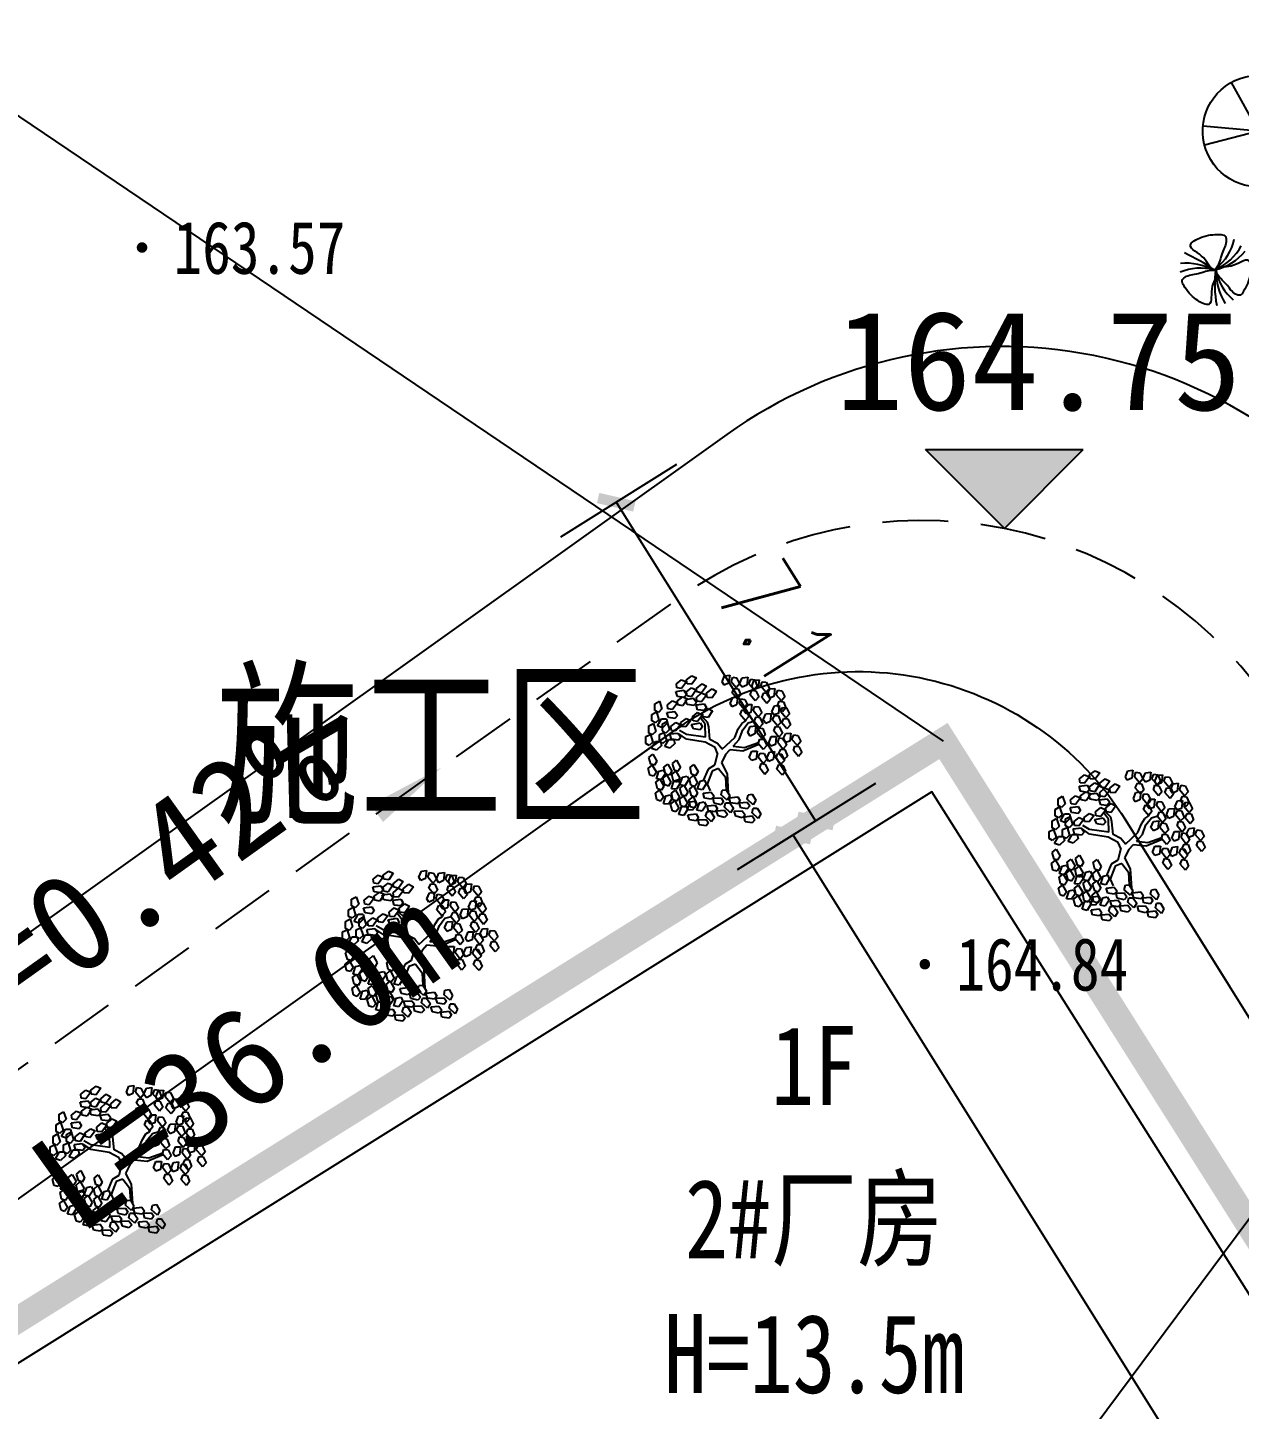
# Model space of a CAD drawing. Extents: x -809667 to 586099, y 3084146 to 3634412.
# Drawn here: x 381783.83 to 381806.86, y 3085752.27 to 3085778.52 of the extents above; entities that cross this region are included whole.
import ezdxf
from ezdxf.enums import TextEntityAlignment as Align

# ---------------------------------------------------------------- set-up
doc = ezdxf.new("R2010")
doc.units = 0
doc.header["$LTSCALE"] = 0.5
doc.header["$PDSIZE"] = 0.2
doc.linetypes.add('DASHED', pattern=[0.75, 0.5, -0.25])
doc.layers.get('0').update_dxf_attribs({"linetype": 'CONTINUOUS'})
doc.layers.get('Defpoints').update_dxf_attribs({"linetype": 'CONTINUOUS'})
for name, color, linetype in [('A-S-TREE', 95, 'CONTINUOUS'), ('DIM_COOR', 3, 'CONTINUOUS'), ('DIM_ELEV', 3, 'CONTINUOUS'), ('DIM_SYMB', 3, 'CONTINUOUS'), ('dxt', 252, 'CONTINUOUS'), ('GCD', 252, 'CONTINUOUS'), ('JMD', 7, 'CONTINUOUS'), ('PUB_DIM', 3, 'CONTINUOUS'), ('PUB_TEXT', 7, 'CONTINUOUS'), ('TREE', 3, 'CONTINUOUS'), ('TREE1', 7, 'CONTINUOUS'), ('乔木', 84, 'CONTINUOUS'), ('建筑', 7, 'CONTINUOUS'), ('绿化图层', 84, 'CONTINUOUS'), ('道路', 4, 'CONTINUOUS')]:
    doc.layers.add(name, color=color, linetype=linetype)
doc.styles.add('_TCH_DIM_T3', font='SIMPLEX', dxfattribs={"width": 0.705882, "bigfont": 'GBCBIG'})
doc.styles.add('HZ', font='', dxfattribs={"width": 0.8})
doc.styles.add('宋体', font='')
doc.styles.get('HZ').set_extended_font_data('NSimSun')
doc.styles.get('宋体').set_extended_font_data('SimSun')
doc.dimstyles.new('_TCH_ARCH&&1', dxfattribs={"dimtxt": 1.4875, "dimasz": 0.5, "dimexe": 1.25, "dimexo": 1.5, "dimgap": 0.63125, "dimtad": 1, "dimdec": 1, "dimzin": 0, "dimdsep": 46, "dimtxsty": '_TCH_DIM_T3', "dimblk": 'ARCHTICK', "dimcen": 0.09, "dimclrt": 7, "dimazin": 2, "dimtfac": 1, "dimtdec": 1, "dimtix": 1, "dimtmove": 2, "dimatfit": 3, "dimfxl": 0, "dimtolj": 1, "dimtzin": 0, "dimarcsym": 0})

# ---------------------------------------------------------------- blocks, each defined once
blk = doc.blocks.new('GC200')
at = {"color": 0, "linetype": 'Continuous', "const_width": 0.2, "flags": 128}
blk.add_lwpolyline([(-0.1, 0, 1), (0.1, 0, 1)], format="xyb", close=True, dxfattribs=at)
blk = doc.blocks.new('幌伞枫')
at = {"layer": '乔木', "color": 0}
for p, q in [((-531, 995), (-450, 1054)), ((-450, 1054), (-384, 1025)), ((-384, 1025), (-450, 929)), ((-9, 966), (27, 1054)), ((27, 1054), (101, 1061)), ((101, 1061), (86, 944)), ((123, 966), (145, 1032)), ((145, 1032), (203, 1025)), ((203, 1025), (247, 937)), ((247, 937), (284, 1025)), ((284, 1025), (365, 1032)), ((365, 1032), (350, 915)), ((-685, 826), (-567, 841)), ((-663, 753), (-685, 826)), ((-677, 937), (-604, 995)), ((-670, 878), (-677, 937)), ((-604, 870), (-670, 878)), ((-604, 995), (-531, 966)), ((-531, 966), (-604, 870)), ((-567, 841), (-531, 782)), ((-523, 937), (-531, 995)), ((-531, 819), (-457, 878)), ((-523, 760), (-531, 819)), ((-450, 929), (-523, 937)), ((-457, 878), (-391, 848)), ((-391, 848), (-457, 746)), ((-384, 870), (-303, 937)), ((-377, 819), (-384, 870)), ((-310, 804), (-377, 819)), ((-237, 900), (-310, 804)), ((-303, 937), (-237, 900)), ((-237, 797), (-156, 863)), ((-156, 863), (-90, 826)), ((-90, 826), (-156, 731)), ((20, 915), (-9, 966)), ((86, 944), (20, 915)), ((196, 878), (123, 966)), ((137, 804), (167, 870)), ((167, 870), (225, 863)), ((247, 937), (196, 878)), ((225, 863), (262, 775)), ((284, 885), (247, 937)), ((350, 915), (284, 885)), ((380, 937), (409, 1003)), ((460, 848), (380, 937)), ((402, 775), (424, 841)), ((409, 1003), (468, 995)), ((424, 900), (460, 988)), ((453, 848), (424, 900)), ((424, 841), (482, 834)), ((519, 878), (453, 848)), ((460, 988), (534, 995)), ((504, 900), (460, 848)), ((468, 995), (504, 900)), ((482, 834), (526, 746)), ((534, 995), (519, 878)), ((556, 900), (578, 966)), ((629, 812), (556, 900)), ((578, 966), (636, 959)), ((681, 870), (629, 812)), ((636, 959), (681, 870)), ((651, 775), (688, 863)), ((688, 863), (761, 870)), ((761, 870), (747, 753)), ((783, 775), (805, 841)), ((805, 841), (864, 834)), ((864, 834), (908, 746)), ((-993, 643), (-927, 680)), ((-993, 548), (-993, 643)), ((-927, 680), (-890, 570)), ((-810, 628), (-736, 687)), ((-802, 570), (-810, 628)), ((-736, 687), (-663, 658)), ((-663, 658), (-736, 562)), ((-567, 738), (-663, 753)), ((-663, 687), (-582, 746)), ((-655, 628), (-663, 687)), ((-582, 614), (-655, 628)), ((-582, 746), (-516, 716)), ((-516, 716), (-582, 614)), ((-531, 782), (-567, 738)), ((-545, 709), (-428, 724)), ((-523, 636), (-545, 709)), ((-457, 746), (-523, 760)), ((-421, 621), (-523, 636)), ((-428, 724), (-384, 665)), ((-384, 665), (-421, 621)), ((-391, 628), (-274, 643)), ((-369, 555), (-391, 628)), ((-384, 738), (-310, 804)), ((-377, 680), (-384, 738)), ((-310, 672), (-377, 680)), ((-310, 804), (-237, 768)), ((-237, 768), (-310, 672)), ((-274, 643), (-237, 592)), ((-230, 738), (-237, 797)), ((-156, 731), (-230, 738)), ((108, 650), (145, 738)), ((137, 599), (108, 650)), ((211, 716), (137, 804)), ((203, 628), (137, 599)), ((145, 738), (218, 746)), ((218, 746), (203, 628)), ((262, 775), (211, 716)), ((240, 650), (262, 716)), ((313, 562), (240, 650)), ((262, 716), (321, 709)), ((306, 540), (350, 636)), ((365, 621), (313, 562)), ((321, 709), (365, 621)), ((350, 636), (424, 636)), ((475, 687), (402, 775)), ((424, 636), (409, 518)), ((446, 548), (468, 606)), ((468, 606), (526, 599)), ((526, 746), (475, 687)), ((570, 738), (600, 804)), ((644, 650), (570, 738)), ((600, 804), (658, 797)), ((695, 709), (644, 650)), ((681, 724), (651, 775)), ((658, 797), (695, 709)), ((747, 753), (681, 724)), ((717, 525), (754, 614)), ((754, 614), (827, 621)), ((857, 687), (783, 775)), ((798, 614), (827, 680)), ((871, 525), (798, 614)), ((827, 621), (813, 503)), ((827, 680), (886, 672)), ((908, 746), (857, 687)), ((886, 672), (923, 584)), ((-1037, 489), (-971, 525)), ((-1037, 393), (-1037, 489)), ((-942, 518), (-993, 548)), ((-934, 408), (-986, 364)), ((-971, 525), (-934, 408)), ((-956, 320), (-898, 423)), ((-890, 570), (-942, 518)), ((-898, 423), (-824, 423)), ((-824, 423), (-810, 364)), ((-817, 518), (-699, 533)), ((-795, 445), (-817, 518)), ((-736, 562), (-802, 570)), ((-699, 430), (-795, 445)), ((-699, 533), (-663, 474)), ((-663, 474), (-699, 430)), ((-611, 371), (-531, 430)), ((-531, 430), (-465, 401)), ((-443, 452), (-369, 518)), ((-435, 393), (-443, 452)), ((-274, 548), (-369, 555)), ((-369, 518), (-296, 481)), ((-296, 481), (-369, 386)), ((-257, 346), (-327, 441)), ((-222, 377), (-311, 462)), ((-296, 511), (-215, 577)), ((-288, 452), (-296, 511)), ((-215, 445), (-288, 452)), ((-237, 592), (-274, 548)), ((-215, 577), (-149, 540)), ((-149, 540), (-215, 445)), ((255, 489), (284, 555)), ((328, 401), (255, 489)), ((284, 555), (336, 548)), ((343, 496), (306, 540)), ((380, 459), (328, 401)), ((336, 548), (380, 459)), ((336, 393), (344, 419)), ((409, 518), (343, 496)), ((519, 452), (446, 548)), ((460, 386), (490, 452)), ((490, 452), (541, 445)), ((570, 511), (519, 452)), ((526, 599), (570, 511)), ((541, 445), (585, 349)), ((592, 408), (629, 496)), ((629, 357), (592, 408)), ((629, 496), (710, 503)), ((710, 503), (695, 386)), ((747, 481), (717, 525)), ((725, 408), (754, 474)), ((798, 320), (725, 408)), ((813, 503), (747, 481)), ((754, 474), (813, 467)), ((813, 467), (849, 371)), ((849, 525), (871, 592)), ((923, 437), (849, 525)), ((864, 364), (893, 430)), ((871, 592), (930, 584)), ((923, 584), (871, 525)), ((893, 430), (952, 423)), ((974, 496), (923, 437)), ((930, 584), (974, 496)), ((952, 423), (989, 335)), ((-1081, 320), (-1015, 357)), ((-1081, 217), (-1081, 320)), ((-1030, 188), (-1081, 217)), ((-986, 364), (-1037, 393)), ((-978, 239), (-1030, 188)), ((-1015, 357), (-978, 239)), ((-883, 291), (-956, 320)), ((-927, 195), (-861, 225)), ((-883, 349), (-817, 386)), ((-810, 364), (-883, 291)), ((-883, 247), (-883, 349)), ((-832, 217), (-883, 247)), ((-861, 225), (-824, 114)), ((-780, 269), (-832, 217)), ((-817, 386), (-780, 269)), ((-773, 203), (-655, 217)), ((-751, 129), (-773, 203)), ((-758, 313), (-685, 371)), ((-751, 254), (-758, 313)), ((-685, 247), (-751, 254)), ((-685, 371), (-619, 342)), ((-619, 342), (-685, 247)), ((-655, 217), (-611, 158)), ((-531, 129), (-641, 203)), ((-531, 195), (-633, 254)), ((-604, 313), (-611, 371)), ((-538, 305), (-604, 313)), ((-465, 401), (-538, 305)), ((-457, 342), (-332, 364)), ((-428, 276), (-457, 342)), ((-369, 386), (-435, 393)), ((-332, 261), (-428, 276)), ((-332, 364), (-296, 305)), ((-296, 305), (-332, 261)), ((-252, 158), (-257, 346)), ((-206, 307), (-222, 377)), ((-188, 124), (-206, 307)), ((174, 151), (225, 276)), ((225, 276), (277, 357)), ((240, 122), (291, 261)), ((277, 357), (336, 393)), ((291, 261), (372, 364)), ((365, 225), (402, 313)), ((402, 173), (365, 225)), ((372, 364), (468, 393)), ((402, 313), (482, 320)), ((468, 203), (402, 173)), ((534, 291), (460, 386)), ((482, 320), (468, 203)), ((497, 225), (526, 291)), ((570, 136), (497, 225)), ((526, 291), (585, 283)), ((585, 349), (534, 291)), ((585, 283), (622, 188)), ((695, 386), (629, 357)), ((747, 247), (769, 313)), ((820, 158), (747, 247)), ((769, 313), (827, 305)), ((849, 371), (798, 320)), ((871, 217), (820, 158)), ((827, 305), (871, 217)), ((937, 276), (864, 364)), ((879, 122), (923, 210)), ((923, 210), (996, 217)), ((989, 335), (937, 276)), ((996, 217), (981, 100)), ((-1125, 166), (-1059, 195)), ((-1125, 63), (-1125, 166)), ((-1074, 34), (-1125, 63)), ((-1022, 85), (-1074, 34)), ((-1059, 195), (-1022, 85)), ((-1044, -10), (-986, 92)), ((-986, 92), (-912, 92)), ((-898, 34), (-971, -32)), ((-927, 92), (-927, 195)), ((-876, 63), (-927, 92)), ((-912, 92), (-898, 34)), ((-824, 114), (-876, 63)), ((-846, 19), (-788, 122)), ((-773, -3), (-846, 19)), ((-788, 122), (-714, 122)), ((-699, 63), (-773, -3)), ((-648, 114), (-751, 129)), ((-714, 122), (-699, 63)), ((-611, 158), (-648, 114)), ((-252, 158), (-531, 195)), ((-259, 85), (-531, 129)), ((-112, 4), (-259, 85)), ((-76, 63), (-188, 124)), ((-76, -84), (-112, 4)), ((-9, -18), (-76, 63)), ((-9, -18), (174, 151)), ((152, 26), (240, 122)), ((152, 26), (318, 4)), ((295, -42), (527, 53)), ((318, 4), (524, 78)), ((519, 63), (541, 129)), ((592, -25), (519, 63)), ((541, 129), (600, 122)), ((622, 188), (570, 136)), ((644, 34), (592, -25)), ((600, 122), (644, 34)), ((673, 70), (710, 166)), ((703, 26), (673, 70)), ((769, 48), (703, 26)), ((710, 166), (783, 166)), ((783, 166), (769, 48)), ((805, 78), (827, 144)), ((879, -18), (805, 78)), ((827, 144), (886, 136)), ((915, 78), (879, 122)), ((930, 41), (879, -18)), ((886, 136), (930, 41)), ((981, 100), (915, 78)), ((1011, 122), (1040, 188)), ((1092, 34), (1011, 122)), ((1033, -40), (1055, 26)), ((1040, 188), (1099, 180)), ((1055, 26), (1114, 19)), ((1143, 92), (1092, 34)), ((1099, 180), (1143, 92)), ((1114, 19), (1158, -69)), ((-1081, -142), (-1022, -91)), ((-1052, -238), (-1081, -142)), ((-971, -32), (-1044, -10)), ((-1022, -91), (-964, -194)), ((-964, -194), (-1000, -253)), ((-736, -231), (-677, -179)), ((-677, -179), (-619, -289)), ((-76, -84), (-120, -253)), ((42, -98), (-20, -221)), ((-9, -18), (-9, -18)), ((-9, -18), (-9, -18)), ((-9, -18), (-9, -18)), ((-9, -18), (-9, -18)), ((-9, -18), (-9, -18)), ((-9, -18), (-9, -18)), ((-9, -18), (-9, -18)), ((-9, -18), (-9, -18)), ((-9, -18), (-9, -18)), ((-9, -18), (-9, -18)), ((-9, -18), (-9, -18)), ((-9, -18), (-9, -18)), ((-9, -18), (-9, -18)), ((-9, -18), (-9, -18)), ((-9, -18), (-9, -18)), ((-9, -18), (-9, -18)), ((-9, -18), (-9, -18)), ((-9, -18), (-9, -18)), ((-9, -18), (-9, -18)), ((-9, -18), (-9, -18)), ((-9, -18), (-9, -18)), ((-9, -18), (-9, -18)), ((-9, -18), (-9, -18)), ((-9, -18), (-9, -18)), ((-9, -18), (-9, -18)), ((-9, -18), (-9, -18)), ((-9, -18), (-9, -18)), ((-9, -18), (-9, -18)), ((-9, -18), (-9, -18)), ((-9, -18), (-9, -18)), ((-9, -18), (-9, -18)), ((-9, -18), (-9, -18)), ((-9, -18), (-9, -18)), ((-9, -18), (-9, -18)), ((-9, -18), (-9, -18)), ((-9, -18), (-9, -18)), ((-9, -18), (-9, -18)), ((-9, -18), (-9, -18)), ((-9, -18), (-9, -18)), ((-9, -18), (-9, -18)), ((42, -98), (109, -22)), ((109, -22), (295, -42)), ((387, -142), (424, -47)), ((424, -187), (387, -142)), ((424, -47), (504, -47)), ((490, -165), (424, -187)), ((504, -47), (490, -165)), ((519, -135), (548, -76)), ((592, -231), (519, -135)), ((548, -76), (607, -84)), ((644, -172), (592, -231)), ((607, -84), (644, -172)), ((644, -150), (681, -62)), ((673, -201), (644, -150)), ((739, -172), (673, -201)), ((681, -62), (754, -54)), ((754, -54), (739, -172)), ((776, -150), (805, -84)), ((849, -238), (776, -150)), ((805, -84), (857, -91)), ((820, -84), (849, -18)), ((893, -172), (820, -84)), ((849, -18), (908, -25)), ((901, -187), (849, -238)), ((857, -91), (901, -187)), ((945, -120), (893, -172)), ((908, -25), (945, -120)), ((1106, -128), (1033, -40)), ((1158, -69), (1106, -128)), ((-1089, -304), (-1030, -253)), ((-1067, -399), (-1089, -304)), ((-1008, -414), (-1067, -399)), ((-1000, -253), (-1052, -238)), ((-1030, -253), (-971, -355)), ((-971, -355), (-1008, -414)), ((-971, -451), (-934, -341)), ((-934, -341), (-868, -326)), ((-839, -377), (-898, -465)), ((-876, -443), (-817, -399)), ((-868, -326), (-839, -377)), ((-861, -282), (-802, -238)), ((-839, -385), (-861, -282)), ((-780, -399), (-839, -385)), ((-817, -399), (-758, -502)), ((-802, -238), (-744, -341)), ((-744, -341), (-780, -399)), ((-744, -392), (-685, -341)), ((-722, -487), (-744, -392)), ((-707, -326), (-736, -231)), ((-655, -348), (-707, -326)), ((-685, -341), (-626, -443)), ((-619, -289), (-655, -348)), ((-487, -451), (-428, -399)), ((-479, -289), (-421, -245)), ((-457, -385), (-479, -289)), ((-399, -407), (-457, -385)), ((-428, -399), (-369, -510)), ((-421, -245), (-362, -348)), ((-362, -348), (-399, -407)), ((-215, -311), (-285, -477)), ((-156, -341), (-230, -532)), ((-120, -253), (-215, -311)), ((-61, -304), (-156, -341)), ((-61, -304), (38, -431)), ((-20, -221), (62, -380)), ((62, -380), (79, -664)), ((541, -297), (563, -231)), ((614, -392), (541, -297)), ((563, -231), (622, -238)), ((666, -333), (614, -392)), ((622, -238), (666, -333)), ((791, -311), (820, -245)), ((871, -399), (791, -311)), ((820, -245), (879, -253)), ((915, -341), (871, -399)), ((879, -253), (915, -341)), ((-978, -502), (-920, -458)), ((-956, -598), (-978, -502)), ((-898, -465), (-971, -451)), ((-898, -620), (-956, -598)), ((-920, -458), (-861, -561)), ((-861, -561), (-898, -620)), ((-846, -539), (-876, -443)), ((-795, -561), (-846, -539)), ((-758, -502), (-795, -561)), ((-751, -598), (-714, -480)), ((-677, -605), (-751, -598)), ((-663, -502), (-722, -487)), ((-714, -480), (-648, -465)), ((-626, -524), (-677, -605)), ((-626, -443), (-663, -502)), ((-648, -465), (-626, -524)), ((-626, -539), (-589, -429)), ((-553, -554), (-626, -539)), ((-626, -590), (-567, -546)), ((-597, -693), (-626, -590)), ((-589, -429), (-523, -414)), ((-567, -546), (-509, -649)), ((-494, -465), (-553, -554)), ((-523, -414), (-494, -465)), ((-465, -546), (-487, -451)), ((-487, -605), (-428, -554)), ((-457, -700), (-487, -605)), ((-413, -568), (-465, -546)), ((-428, -554), (-369, -664)), ((-369, -510), (-413, -568)), ((-369, -598), (-332, -487)), ((-296, -612), (-369, -598)), ((-332, -487), (-266, -473)), ((-244, -524), (-296, -612)), ((-266, -473), (-244, -524)), ((-230, -532), (-186, -627)), ((38, -431), (49, -612)), ((-986, -664), (-927, -620)), ((-964, -759), (-986, -664)), ((-912, -781), (-964, -759)), ((-927, -620), (-868, -722)), ((-868, -722), (-912, -781)), ((-868, -818), (-832, -700)), ((-832, -700), (-766, -686)), ((-744, -744), (-795, -825)), ((-766, -686), (-744, -744)), ((-766, -825), (-699, -774)), ((-751, -664), (-692, -620)), ((-729, -759), (-751, -664)), ((-670, -781), (-729, -759)), ((-699, -774), (-641, -884)), ((-692, -620), (-633, -722)), ((-633, -722), (-670, -781)), ((-633, -752), (-575, -708)), ((-611, -847), (-633, -752)), ((-545, -708), (-597, -693)), ((-575, -708), (-516, -810)), ((-509, -649), (-545, -708)), ((-516, -906), (-479, -788)), ((-494, -766), (-435, -715)), ((-472, -862), (-494, -766)), ((-479, -788), (-413, -781)), ((-406, -722), (-457, -700)), ((-435, -715), (-377, -818)), ((-413, -781), (-384, -832)), ((-369, -664), (-406, -722)), ((-377, -913), (-340, -803)), ((-340, -803), (-274, -788)), ((-288, -664), (-171, -649)), ((-266, -737), (-288, -664)), ((-274, -788), (-244, -840)), ((-171, -752), (-266, -737)), ((-171, -649), (-127, -708)), ((-127, -708), (-171, -752)), ((-142, -737), (-24, -730)), ((-127, -810), (-142, -737)), ((-24, -686), (-9, -620)), ((64, -766), (-24, -686)), ((-24, -730), (13, -788)), ((13, -788), (-24, -832)), ((-9, -620), (49, -612)), ((27, -869), (42, -803)), ((42, -803), (101, -803)), ((49, -612), (101, -700)), ((101, -700), (64, -766)), ((93, -730), (218, -715)), ((115, -803), (93, -730)), ((101, -803), (159, -884)), ((218, -818), (115, -803)), ((218, -715), (255, -774)), ((255, -774), (218, -818)), ((240, -803), (358, -796)), ((262, -877), (240, -803)), ((358, -752), (372, -686)), ((446, -832), (358, -752)), ((358, -796), (394, -847)), ((372, -686), (431, -678)), ((431, -678), (482, -766)), ((482, -766), (446, -832)), ((-795, -825), (-868, -818)), ((-736, -921), (-766, -825)), ((-685, -935), (-736, -921)), ((-641, -884), (-685, -935)), ((-641, -972), (-604, -862)), ((-567, -987), (-641, -972)), ((-553, -869), (-611, -847)), ((-604, -862), (-538, -847)), ((-516, -899), (-567, -987)), ((-516, -810), (-553, -869)), ((-538, -847), (-516, -899)), ((-443, -913), (-516, -906)), ((-509, -979), (-391, -965)), ((-487, -1053), (-509, -979)), ((-413, -877), (-472, -862)), ((-384, -832), (-443, -913)), ((-377, -818), (-413, -877)), ((-391, -965), (-354, -1023)), ((-303, -928), (-377, -913)), ((-244, -840), (-303, -928)), ((-252, -1001), (-230, -935)), ((-164, -1082), (-252, -1001)), ((-230, -847), (-112, -840)), ((-208, -921), (-230, -847)), ((-230, -935), (-178, -928)), ((-112, -935), (-208, -921)), ((-178, -928), (-120, -1016)), ((-24, -832), (-127, -810)), ((-112, -840), (-76, -891)), ((-76, -891), (-112, -935)), ((-90, -921), (27, -913)), ((-68, -994), (-90, -921)), ((27, -1016), (-68, -994)), ((115, -950), (27, -869)), ((27, -913), (71, -972)), ((71, -972), (27, -1016)), ((159, -884), (115, -950)), ((167, -928), (284, -921)), ((189, -1001), (167, -928)), ((284, -1023), (189, -1001)), ((358, -891), (262, -877)), ((284, -921), (328, -979)), ((328, -979), (284, -1023)), ((313, -1009), (431, -994)), ((328, -1082), (313, -1009)), ((394, -847), (358, -891)), ((431, -950), (446, -884)), ((519, -1031), (431, -950)), ((431, -994), (468, -1053)), ((446, -884), (504, -884)), ((504, -884), (556, -965)), ((556, -965), (519, -1031)), ((-391, -1067), (-487, -1053)), ((-354, -1023), (-391, -1067)), ((-362, -1053), (-244, -1045)), ((-347, -1126), (-362, -1053)), ((-244, -1141), (-347, -1126)), ((-244, -1045), (-208, -1097)), ((-208, -1097), (-244, -1141)), ((-120, -1016), (-164, -1082)), ((431, -1097), (328, -1082)), ((468, -1053), (431, -1097))]:
    blk.add_line(p, q, dxfattribs=at)
blk = doc.blocks.new('TREE1')
at = {"layer": 'A-S-TREE', "color": 0}
for p, q in [((-50, 23), (36, 4021)), ((-50, 23), (-3120, 2586)), ((-49, 22), (-3255, -2371)), ((-49, 23), (-2621, -3042)), ((-50, 23), (629, -3920)), ((-50, 23), (3590, -1636)), ((-50, 23), (3937, -304))]:
    blk.add_line(p, q, dxfattribs=at)
blk.add_ellipse((-50, 22), major_axis=(4000, 0), ratio=1, dxfattribs=at)
blk = doc.blocks.new('T-7')
at = {"layer": 'TREE', "color": 8, "ltscale": 200, "xscale": 0.4020618556701031, "yscale": 0.4020618556701031, "zscale": 0.4020618556701031, "rotation": 199.2879054791862}
blk.add_blockref('TREE1', (4, 110), dxfattribs=at)
blk = doc.blocks.new('白玉兰')
at = {"color": 0}
for centre, radius, start, end in [((-1261, 1665), 2054, 309.3934, 347.1655), ((-4729, -6984), 8429, 56.1879, 65.279), ((-713, 1844), 1941, 291.8214, 332.6346), ((-478, 2077), 2115, 283.2993, 320.8528), ((-559, -2135), 2214, 76.7033, 111.4018), ((-1148, -2037), 2310, 61.625, 95.1491), ((4371, -556), 4392, 172.1708, 190.6677), ((2827, 107), 2821, 182.2544, 209.8868), ((2146, 475), 2185, 193.3063, 228.4107)]:
    blk.add_arc(centre, radius, start, end, dxfattribs=at)
for points in [[(-33, 16), (-233, 73), (-342, 562), (-1254, 922), (-425, 1375), (-33, 1392), (376, 1386), (477, 1091), (236, 716), (185, 277), (29, 67), (-7, 18)], [(36, -22), (99, -220), (-250, -580), (-51, -1540), (-885, -1095), (-1114, -777), (-1334, -432), (-1142, -186), (-697, -181), (-301, 17), (-41, 2), (21, -1)], [(8, 31), (155, 177), (635, 34), (1395, 653), (1385, -291), (1209, -641), (1004, -995), (697, -939), (487, -546), (129, -287), (22, -49), (-3, 7)]]:
    blk.add_open_spline(points, degree=3, knots=[0, 0, 0, 0, 621.989778, 1340.944545, 1869.007736, 2592.427455, 2798.699245, 2915.827596, 3435.261502, 4029.77129, 4212.300518, 4212.300518, 4212.300518, 4212.300518], dxfattribs=at)
blk = doc.blocks.new('_ArchTick')
at = {"color": 0, "linetype": 'ByBlock', "const_width": 0.4}
blk.add_lwpolyline([(-0.5, -0.5), (0.5, 0.5)], dxfattribs=at)
blk = doc.blocks.new('*D106')
at = {"layer": 'Defpoints', "color": 0, "linetype": 'Continuous', "transparency": 16777216}
for p in [(381797.435, 3085771.014), (381801.223, 3085764.957), (381798.809, 3085763.447)]:
    blk.add_point(p, dxfattribs=at)
at = {"layer": 'PUB_DIM', "color": 0, "linetype": 'Continuous', "lineweight": -2, "transparency": 16777216}
for p, q in [((381796.163, 3085770.219), (381793.961, 3085768.843)), ((381795.021, 3085769.505), (381798.809, 3085763.447)), ((381799.951, 3085764.161), (381797.749, 3085762.785))]:
    blk.add_line(p, q, dxfattribs=at)
at = {"layer": 'PUB_DIM', "color": 0, "linetype": 'Continuous', "lineweight": -2, "transparency": 16777216, "xscale": 0.5, "yscale": 0.5, "zscale": 0.5}
for p, rotation in [((381795.021, 3085769.505), 122.0138391768209), ((381798.809, 3085763.447), 302.013839176821)]:
    blk.add_blockref('_ArchTick', p, dxfattribs=dict(at, rotation=rotation))
at = {"layer": 'PUB_DIM', "color": 7, "linetype": 'Continuous', "transparency": 16777216, "insert": (381798.081, 3085767.205), "char_height": 1.4875, "attachment_point": 5, "rotation": 302.0138, "style": '_TCH_DIM_T3'}
blk.add_mtext('\\A1;7.1', dxfattribs=at)
blk = doc.blocks.new('*D113')
at = {"layer": 'Defpoints', "color": 0, "linetype": 'Continuous', "transparency": 16777216}
for p in [(381800.812, 3085764.7), (381816.736, 3085739.229), (381814.305, 3085737.709)]:
    blk.add_point(p, dxfattribs=at)
at = {"layer": 'PUB_DIM', "color": 0, "linetype": 'Continuous', "lineweight": -2, "transparency": 16777216}
for p, q in [((381799.54, 3085763.904), (381797.321, 3085762.517)), ((381798.381, 3085763.18), (381814.305, 3085737.709)), ((381815.464, 3085738.434), (381813.245, 3085737.047))]:
    blk.add_line(p, q, dxfattribs=at)
at = {"layer": 'PUB_DIM', "color": 0, "linetype": 'Continuous', "lineweight": -2, "transparency": 16777216, "xscale": 0.5, "yscale": 0.5, "zscale": 0.5}
for p, rotation in [((381798.381, 3085763.18), 122.013839176622), ((381814.305, 3085737.709), 302.013839176622)]:
    blk.add_blockref('_ArchTick', p, dxfattribs=dict(at, rotation=rotation))
at = {"layer": 'PUB_DIM', "color": 7, "linetype": 'Continuous', "transparency": 16777216, "insert": (381810.077, 3085747.3), "char_height": 1.4875, "attachment_point": 5, "rotation": 302.0138, "style": '_TCH_DIM_T3'}
blk.add_mtext('\\A1;30.0', dxfattribs=at)

msp = doc.modelspace()

# ---------------------------------------------------------------- hatches: boundary and pattern name
at = {"layer": 'DIM_ELEV', "linetype": 'Continuous'}
msp.add_hatch(color=256, dxfattribs=at).paths.add_polyline_path([(381802.398, 3085769.005), (381800.898, 3085770.505), (381803.898, 3085770.505)])

# ---------------------------------------------------------------- linework, layer by layer
at = {"layer": 'DIM_COOR', "color": 3, "linetype": 'Continuous'}
msp.add_line((381801.24, 3085764.967), (381781.329, 3085778.419), dxfattribs=at)
at = {"layer": 'DIM_ELEV', "linetype": 'Continuous'}
for p, q in [((381802.398, 3085769.005), (381800.898, 3085770.505)), ((381800.898, 3085770.505), (381803.898, 3085770.505)), ((381802.398, 3085769.005), (381803.898, 3085770.505))]:
    msp.add_line(p, q, dxfattribs=at)
at = {"layer": 'DIM_SYMB', "linetype": 'Continuous'}
msp.add_lwpolyline([(381781.749, 3085757.368, 0, 0, 0), (381791.692, 3085764.461, 0, 0.4, 0), (381790.471, 3085763.59, 0, 0, 0)], format="xyseb", dxfattribs=at)
at = {"layer": 'dxt', "color": 252, "linetype": 'Continuous'}
msp.add_lwpolyline([(381661.705, 3085560.704), (381978.444, 3085986.058)], dxfattribs=at)
at = {"layer": '建筑', "linetype": 'Continuous', "const_width": 0.5, "flags": 128}
msp.add_lwpolyline([(381791.906, 3085723.706), (381817.284, 3085739.572), (381801.24, 3085764.967), (381775.862, 3085749.101)], close=True, dxfattribs=at)
at = {"layer": '建筑', "linetype": 'Continuous', "flags": 128}
msp.add_lwpolyline([(381792.126, 3085724.669), (381816.316, 3085739.793), (381801.02, 3085764.004), (381776.83, 3085748.88)], close=True, dxfattribs=at)
at = {"layer": '道路', "linetype": 'Continuous'}
msp.add_line((381797.12, 3085770.789), (381775.457, 3085755.335), dxfattribs=at)
at = {"layer": '道路', "color": 1, "linetype": 'DASHED', "ltscale": 5, "flags": 128}
msp.add_lwpolyline([(381862.236, 3085678.045), (381807.622, 3085765.4, 0.432167), (381796.192, 3085767.671), (381776.618, 3085753.707)], format="xyb", dxfattribs=at)
at = {"layer": '道路', "linetype": 'Continuous', "flags": 128}
for points in [[(381794.11, 3085763.729), (381796.131, 3085765.17, -0.432167), (381804.703, 3085763.467), (381806.685, 3085760.295)], [(381796.131, 3085765.17), (381777.78, 3085752.079, 0.396485), (381776.177, 3085744.014), (381787.34, 3085726.158, 0.414214), (381795.608, 3085724.251), (381814.687, 3085736.179, 0.414214), (381816.593, 3085744.448), (381804.703, 3085763.467)]]:
    msp.add_lwpolyline(points, format="xyb", dxfattribs=at)
at = {"layer": '道路', "linetype": 'Continuous'}
msp.add_arc((381802.346, 3085763.463), 9, 32.0138, 125.5035, dxfattribs=at)

# ---------------------------------------------------------------- block references
at = {"layer": 'GCD', "color": 8, "linetype": 'Continuous'}
ref = msp.add_blockref('GC200', (381786.006, 3085774.345, 163.57), dxfattribs=dict(at, xscale=0.5, yscale=0.5, zscale=0.5))
ref.add_attrib('height', '163.57', dxfattribs={"linetype": 'Continuous', "height": 1, "style": 'HZ', "width": 0.8}).set_placement((381786.606, 3085774.345, 163.57), align=Align.MIDDLE_LEFT)
ref = msp.add_blockref('GC200', (381800.886, 3085760.725, 164.84), dxfattribs=dict(at, xscale=0.5, yscale=0.5, zscale=0.5))
ref.add_attrib('height', '164.84', dxfattribs={"linetype": 'Continuous', "height": 1, "style": 'HZ', "width": 0.8}).set_placement((381801.486, 3085760.725, 164.84), align=Align.MIDDLE_LEFT)
at = {"layer": 'TREE1', "color": 8, "xscale": 0.000659999999916181, "yscale": 0.000659999999916181, "zscale": 0.000659999999916181}
msp.add_blockref('T-7', (381807.214, 3085776.485), dxfattribs=at)
at = {"layer": '乔木', "xscale": 0.0013, "yscale": 0.0013, "zscale": 0.0013}
for p in [(381797.045, 3085764.837), (381804.709, 3085763.032), (381791.281, 3085761.124), (381785.72, 3085757.038)]:
    msp.add_blockref('幌伞枫', p, dxfattribs=at)
at = {"layer": '绿化图层', "color": 8, "linetype": 'Continuous', "xscale": 0.0004880798049271107, "yscale": 0.0004880798049271107, "zscale": 0.04880798235096967}
msp.add_blockref('白玉兰', (381806.407, 3085773.914), dxfattribs=at)

# ---------------------------------------------------------------- texts
at = {"layer": 'DIM_ELEV', "color": 7, "linetype": 'Continuous', "style": '宋体'}
msp.add_text('164.75', height=1.8882, dxfattribs=at).set_placement((381799.197, 3085771.255))
at = {"layer": 'DIM_SYMB', "color": 7, "linetype": 'Continuous', "style": '宋体'}
msp.add_text('i=0.42%', height=1.8882, rotation=35.5035, dxfattribs=at).set_placement((381782.58, 3085758.882))
at = {"layer": 'dxt', "color": 252, "linetype": 'Continuous', "style": 'HZ', "width": 0.8}
msp.add_text('施工区', height=2.5, dxfattribs=at).set_placement((381791.499, 3085764.952), align=Align.MIDDLE)
at = {"layer": 'JMD', "linetype": 'Continuous', "style": 'HZ', "width": 0.8}
for s, p in [('1F', (381798.782, 3085758.8)), ('2#厂房', (381798.782, 3085755.919)), ('H=13.5m', (381798.782, 3085753.314))]:
    msp.add_text(s, height=1.5, dxfattribs=at).set_placement(p, align=Align.MIDDLE)
at = {"layer": 'PUB_TEXT', "linetype": 'Continuous', "style": '宋体'}
msp.add_text('L=36.0m', height=1.8882, rotation=35.5035, dxfattribs=at).set_placement((381784.8, 3085755.552))

# ---------------------------------------------------------------- dimensions: what is measured, and where the dimension line sits
at = {"layer": 'PUB_DIM', "linetype": 'Continuous'}
dim = msp.add_aligned_dim(p1=(381797.435, 3085771.014), p2=(381801.223, 3085764.957), distance=-2.847, dimstyle='_TCH_ARCH&&1', dxfattribs=at)
dim.commit()
dim.dimension.update_dxf_attribs({"geometry": '*D106', "text_midpoint": (381798.081, 3085767.205)})
dim = msp.add_linear_dim(base=(381814.305, 3085737.709), p1=(381800.812, 3085764.7), p2=(381816.736, 3085739.229), angle=302.0138, dimstyle='_TCH_ARCH&&1', dxfattribs=at)
dim.commit()
dim.dimension.update_dxf_attribs({"geometry": '*D113', "text_midpoint": (381810.077, 3085747.3), "dimtype": 129})

doc.saveas('drawing.dxf')
